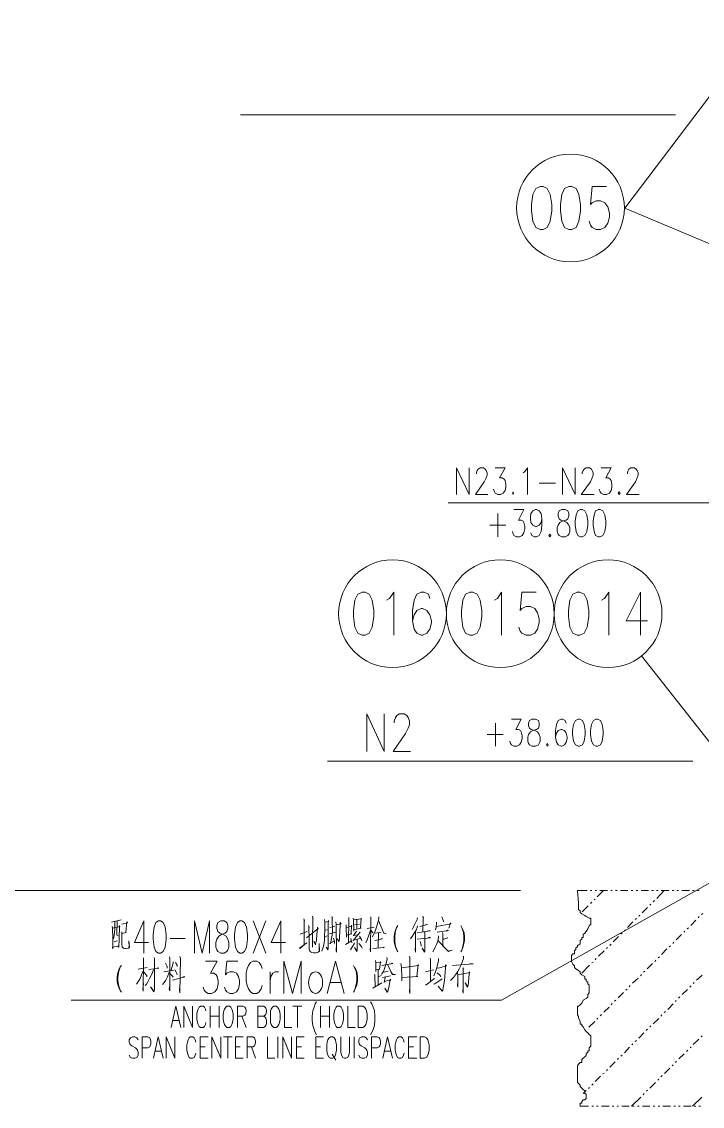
# Model space of a CAD drawing. Header units: millimetres. Extents: x 0 to 588, y 0 to 874.
# Drawn here: x 41.3 to 85.4, y 80.2 to 150.5 of the extents above; entities that cross this region are included whole.
import ezdxf

# ---------------------------------------------------------------- set-up
doc = ezdxf.new("R2010")
doc.units = ezdxf.units.MM
doc.layers.get('0').update_dxf_attribs({"lineweight": 18})

msp = doc.modelspace()

# ---------------------------------------------------------------- linework, layer by layer
at = {"color": 0, "lineweight": 0}
for points in [[(80.37, 138.451), (104.14, 169.841)], [(83.651, 144.505), (55.478, 144.505)], [(79.184, 139.869), (78.253, 139.869), (78.147, 138.684), (78.253, 138.811), (78.528, 138.938), (78.803, 138.938), (79.079, 138.811), (79.269, 138.536), (79.375, 138.134), (79.375, 137.88), (79.269, 137.477), (79.079, 137.202), (78.803, 137.075), (78.528, 137.075), (78.253, 137.202), (78.147, 137.351), (78.063, 137.605)], [(115.57, 123.677), (80.37, 138.451)], [(69.469, 119.888), (69.469, 121.624), (70.294, 119.888), (70.294, 121.624)], [(70.76, 121.222), (70.76, 121.306), (70.802, 121.454), (70.866, 121.539), (70.993, 121.624), (71.226, 121.624), (71.332, 121.539), (71.395, 121.454), (71.459, 121.306), (71.459, 121.137), (71.395, 120.968), (71.268, 120.713), (70.697, 119.888), (71.501, 119.888)], [(71.967, 121.624), (72.623, 121.624), (72.263, 120.968), (72.432, 120.968), (72.559, 120.883), (72.623, 120.798), (72.665, 120.544), (72.665, 120.375), (72.623, 120.142), (72.496, 119.973), (72.326, 119.888), (72.157, 119.888), (71.967, 119.973), (71.924, 120.057), (71.861, 120.227)], [(73.787, 121.306), (73.893, 121.391), (74.062, 121.624), (74.062, 119.888)], [(76.348, 119.888), (76.348, 121.624), (77.153, 119.888), (77.153, 121.624)], [(77.618, 121.222), (77.618, 121.306), (77.682, 121.454), (77.745, 121.539), (77.851, 121.624), (78.084, 121.624), (78.211, 121.539), (78.253, 121.454), (78.317, 121.306), (78.317, 121.137), (78.253, 120.968), (78.147, 120.713), (77.555, 119.888), (78.38, 119.888)], [(78.846, 121.624), (79.481, 121.624), (79.142, 120.968), (79.311, 120.968), (79.417, 120.883), (79.481, 120.798), (79.544, 120.544), (79.544, 120.375), (79.481, 120.142), (79.375, 119.973), (79.184, 119.888), (79.015, 119.888), (78.846, 119.973), (78.782, 120.057), (78.719, 120.227)], [(80.539, 121.222), (80.539, 121.306), (80.603, 121.454), (80.645, 121.539), (80.772, 121.624), (81.005, 121.624), (81.111, 121.539), (81.174, 121.454), (81.238, 121.306), (81.238, 121.137), (81.174, 120.968), (81.068, 120.713), (80.476, 119.888), (81.301, 119.888)], [(74.824, 120.629), (75.882, 120.629)], [(86.995, 119.359), (68.919, 119.359)], [(73.194, 118.914), (73.829, 118.914), (73.491, 118.237), (73.66, 118.237), (73.787, 118.152), (73.829, 118.068), (73.893, 117.814), (73.893, 117.665), (73.829, 117.412), (73.724, 117.242), (73.554, 117.157), (73.364, 117.157), (73.194, 117.242), (73.131, 117.327), (73.088, 117.496)], [(74.993, 118.322), (74.951, 118.068), (74.824, 117.898), (74.655, 117.814), (74.591, 117.814), (74.422, 117.898), (74.295, 118.068), (74.253, 118.322), (74.253, 118.406), (74.295, 118.66), (74.422, 118.83), (74.591, 118.914), (74.655, 118.914), (74.824, 118.83), (74.951, 118.66), (74.993, 118.322), (74.993, 117.898), (74.951, 117.496), (74.824, 117.242), (74.655, 117.157), (74.528, 117.157), (74.359, 117.242), (74.295, 117.412)], [(72.157, 118.66), (72.157, 117.157)], [(71.628, 117.898), (72.665, 117.898)], [(64.939, 113.03), (65.13, 113.157), (65.405, 113.559), (65.405, 110.765)], [(67.733, 113.157), (67.649, 113.432), (67.374, 113.559), (67.183, 113.559), (66.908, 113.432), (66.717, 113.03), (66.612, 112.374), (66.612, 111.697), (66.717, 111.167), (66.908, 110.892), (67.183, 110.765), (67.268, 110.765), (67.543, 110.892), (67.733, 111.167), (67.839, 111.57), (67.839, 111.697), (67.733, 112.099), (67.543, 112.374), (67.268, 112.501), (67.183, 112.501), (66.908, 112.374), (66.717, 112.099), (66.612, 111.697)], [(71.924, 113.03), (72.115, 113.157), (72.39, 113.559), (72.39, 110.765)], [(74.634, 113.559), (73.702, 113.559), (73.597, 112.374), (73.702, 112.501), (73.978, 112.628), (74.253, 112.628), (74.549, 112.501), (74.718, 112.226), (74.824, 111.823), (74.824, 111.57), (74.718, 111.167), (74.549, 110.892), (74.253, 110.765), (73.978, 110.765), (73.702, 110.892), (73.597, 111.04), (73.512, 111.294)], [(78.867, 113.03), (79.058, 113.157), (79.333, 113.559), (79.333, 110.765)], [(81.386, 113.559), (80.454, 111.697), (81.852, 111.697)], [(81.386, 113.559), (81.386, 110.765)], [(89.98, 98.594), (81.449, 109.432)], [(63.648, 103.23), (63.648, 105.664), (64.791, 103.23), (64.791, 105.664)], [(65.426, 105.093), (65.426, 105.198), (65.511, 105.431), (65.596, 105.558), (65.765, 105.664), (66.082, 105.664), (66.252, 105.558), (66.336, 105.431), (66.421, 105.198), (66.421, 104.966), (66.336, 104.733), (66.167, 104.394), (65.363, 103.23), (66.484, 103.23)], [(71.988, 105.071), (71.988, 103.569)], [(73.025, 105.325), (73.66, 105.325), (73.321, 104.648), (73.491, 104.648), (73.618, 104.585), (73.66, 104.5), (73.724, 104.246), (73.724, 104.076), (73.66, 103.823), (73.554, 103.653), (73.385, 103.569), (73.194, 103.569), (73.025, 103.653), (72.962, 103.738), (72.919, 103.907)], [(76.581, 105.071), (76.517, 105.241), (76.348, 105.325), (76.242, 105.325), (76.052, 105.241), (75.946, 104.987), (75.882, 104.585), (75.882, 104.161), (75.946, 103.823), (76.052, 103.653), (76.242, 103.569), (76.285, 103.569), (76.475, 103.653), (76.581, 103.823), (76.644, 104.076), (76.644, 104.161), (76.581, 104.415), (76.475, 104.585), (76.285, 104.648), (76.242, 104.648), (76.052, 104.585), (75.946, 104.415), (75.882, 104.161)], [(71.459, 104.331), (72.496, 104.331)], [(84.794, 102.595), (61.108, 102.595)], [(91.906, 98.108), (72.39, 87.101)], [(71.183, 94.213), (35.285, 94.213)], [(72.411, 94.213), (42.27, 94.213)], [(73.618, 94.213), (49.255, 94.213)], [(77.301, 94.213), (77.385, 93.387), (77.385, 92.985), (77.491, 92.9), (77.491, 92.795), (77.597, 92.71), (77.787, 92.604), (77.872, 92.519), (78.063, 92.414), (78.168, 92.414), (78.168, 92.033), (78.063, 91.927), (77.978, 91.736), (77.872, 91.546), (77.787, 91.44), (77.682, 91.355), (77.682, 91.165), (77.597, 91.165), (77.597, 91.059), (77.491, 90.974), (77.491, 90.763), (77.385, 90.678), (77.301, 90.678), (77.301, 90.572), (77.195, 90.487), (77.195, 90.382), (77.11, 90.297), (77.11, 90.106), (77.004, 90.106), (76.92, 90.001), (76.92, 89.62), (77.004, 89.429), (77.11, 89.323), (77.11, 89.218), (77.195, 89.133), (77.385, 89.027), (77.491, 88.942), (77.491, 88.837), (77.597, 88.752), (77.787, 88.646), (77.787, 88.456), (77.872, 88.456), (77.872, 88.35), (77.978, 88.265), (77.978, 88.159), (78.063, 88.075), (78.063, 87.588), (77.978, 87.482), (77.978, 87.291), (77.872, 87.207), (77.682, 87.101), (77.597, 86.91), (77.491, 86.805), (77.385, 86.72), (77.301, 86.72), (77.301, 86.148), (77.385, 86.043), (77.385, 85.937), (77.491, 85.746), (77.491, 85.556), (77.597, 85.556), (77.597, 85.471), (77.682, 85.365), (77.787, 85.175), (77.872, 85.069), (77.978, 84.984), (78.063, 84.878), (78.168, 84.794), (78.168, 84.116), (78.063, 84.01), (78.063, 83.82), (77.978, 83.82), (77.978, 83.735), (77.872, 83.629), (77.872, 83.524), (77.597, 83.249)], [(77.936, 94.213), (77.301, 94.213)], [(78.232, 94.213), (78.126, 94.213)], [(78.38, 93.599), (78.444, 93.662)], [(78.549, 94.213), (78.444, 94.213)], [(78.592, 93.811), (78.994, 94.213)], [(79.248, 94.213), (78.761, 94.213)], [(79.566, 94.213), (79.46, 94.213)], [(79.883, 94.213), (79.777, 94.213)], [(80.582, 94.213), (80.095, 94.213)], [(80.899, 94.213), (80.793, 94.213)], [(81.216, 94.213), (81.111, 94.213)], [(81.915, 94.213), (81.428, 94.213)], [(82.233, 94.213), (82.127, 94.213)], [(82.211, 93.472), (82.296, 93.557)], [(82.529, 94.213), (82.423, 94.213)], [(82.444, 93.705), (82.931, 94.213)], [(83.227, 94.213), (82.74, 94.213)], [(83.545, 94.213), (83.439, 94.213)], [(83.862, 94.213), (83.757, 94.213)], [(84.561, 94.213), (84.074, 94.213)], [(84.878, 94.213), (84.772, 94.213)], [(85.196, 94.213), (85.09, 94.213)], [(77.618, 92.837), (77.999, 93.218)], [(78.147, 93.366), (78.232, 93.451)], [(81.492, 92.773), (81.852, 93.112)], [(82, 93.26), (82.063, 93.324)], [(47.117, 92.16), (47.731, 92.308)], [(47.329, 92.181), (47.329, 91.757), (47.307, 91.504), (47.286, 91.313), (47.265, 91.144), (47.223, 91.059)], [(47.477, 92.223), (47.456, 91.334), (47.477, 91.292), (47.54, 91.271)], [(47.773, 92.033), (48.154, 92.117), (48.112, 92.181), (48.048, 91.482), (48.069, 91.482), (47.773, 91.419), (47.773, 91.525), (47.773, 90.699), (47.794, 90.615), (47.794, 90.551), (47.879, 90.466), (47.943, 90.445), (48.027, 90.445), (48.218, 90.466), (48.281, 90.53), (48.239, 90.953), (48.26, 90.53)], [(49.212, 92.244), (48.599, 90.847), (49.509, 90.847)], [(49.212, 92.244), (49.212, 90.149)], [(52.493, 90.149), (52.493, 92.244), (52.98, 90.149), (53.467, 92.244), (53.467, 90.149)], [(56.282, 92.244), (57.108, 90.149)], [(57.108, 92.244), (56.282, 90.149)], [(58.081, 92.244), (57.468, 90.847), (58.378, 90.847)], [(58.081, 92.244), (58.081, 90.149)], [(59.584, 92.371), (59.627, 92.266), (59.605, 92.308), (59.605, 90.742), (59.605, 90.847), (59.605, 90.699), (59.309, 90.445), (59.288, 90.466), (59.775, 90.826)], [(60.135, 92.541), (60.177, 92.392), (60.156, 92.435), (60.135, 90.826), (60.135, 90.551), (60.135, 90.784)], [(60.918, 92.329), (60.939, 92.16), (60.939, 91.63), (60.918, 91.271), (60.918, 91.017), (60.897, 90.826), (60.854, 90.615), (60.812, 90.466), (60.748, 90.276)], [(60.939, 92.16), (61.193, 92.202), (61.172, 92.266), (61.151, 92.16), (61.151, 90.445), (61.129, 90.361), (61.023, 90.53), (61.151, 90.382)], [(61.383, 92.519), (61.426, 92.435), (61.404, 92.456), (61.426, 91.44)], [(61.658, 92.181), (61.68, 92.011), (61.701, 90.212), (61.68, 90.318), (61.68, 90.487)], [(61.68, 91.99), (61.997, 92.054), (61.934, 92.138), (61.934, 92.011), (61.913, 91.504), (61.891, 91.271), (61.891, 91.08), (61.87, 90.953), (61.849, 90.89), (61.743, 91.08), (61.87, 90.932)], [(62.484, 92.456), (62.484, 92.35), (62.463, 90.805)], [(62.78, 92.414), (62.801, 92.287), (62.823, 91.567), (62.801, 91.673), (63.288, 91.779), (63.246, 91.779), (63.288, 92.414), (63.309, 92.371), (62.801, 92.308)], [(63.013, 92.308), (63.013, 91.715)], [(63.902, 92.498), (63.944, 92.414), (63.923, 92.435), (63.902, 90.234), (63.881, 90.403), (63.902, 90.593)], [(64.431, 92.498), (64.431, 92.392), (64.368, 92.138), (64.283, 91.842), (64.22, 91.652), (64.135, 91.44), (64.029, 91.207)], [(64.41, 92.266), (64.749, 91.44), (64.918, 91.398), (64.749, 91.461), (64.707, 91.546)], [(66.95, 92.435), (66.929, 92.329), (66.59, 91.694)], [(67.289, 92.541), (67.331, 92.435), (67.31, 92.456), (67.289, 91.504)], [(68.178, 92.16), (68.178, 92.011), (68.157, 91.927), (68.157, 91.842), (68.135, 91.736), (68.114, 91.673)], [(68.516, 92.498), (68.58, 92.329), (68.622, 92.223), (68.622, 92.181)], [(80.56, 91.821), (80.899, 92.181)], [(81.047, 92.329), (81.132, 92.392)], [(81.28, 92.541), (81.344, 92.625)], [(84.645, 91.948), (84.984, 92.287)], [(85.132, 92.435), (85.196, 92.519)], [(85.344, 92.668), (85.429, 92.731)], [(47.159, 91.885), (47.181, 91.779), (47.202, 91.101), (47.202, 90.424), (47.181, 90.551), (47.519, 90.615), (47.583, 90.551), (47.604, 91.059), (47.625, 91.948), (47.646, 91.885), (47.181, 91.779)], [(59.33, 91.376), (59.796, 91.546)], [(59.754, 91.144), (60.494, 91.757), (60.452, 91.842), (60.452, 91.715), (60.452, 91.736), (60.41, 91.355), (60.389, 90.996), (60.325, 90.742), (60.325, 90.699), (60.219, 90.932), (60.325, 90.742)], [(59.88, 91.948), (59.923, 91.8), (59.902, 91.842), (59.923, 91.059), (59.923, 90.424), (59.944, 90.318), (60.008, 90.234), (60.092, 90.191), (60.198, 90.17), (60.367, 90.17), (60.494, 90.212), (60.579, 90.276), (60.558, 90.784), (60.558, 90.255), (60.537, 90.255)], [(60.96, 91.652), (61.087, 91.673)], [(61.235, 91.398), (61.616, 91.504)], [(61.574, 91.906), (61.256, 91.821)], [(62.315, 91.99), (62.315, 91.8), (62.336, 91.186), (62.336, 91.313), (62.675, 91.398), (62.632, 91.398), (62.653, 91.969), (62.675, 91.906), (62.336, 91.821)], [(63.225, 91.504), (62.78, 90.974), (62.759, 90.974), (63.267, 91.123)], [(62.992, 91.588), (62.801, 91.292), (62.78, 91.292), (63.098, 91.334)], [(62.865, 91.99), (63.182, 92.033)], [(63.902, 91.652), (63.796, 91.313), (63.669, 91.017), (63.585, 90.826)], [(63.669, 91.757), (64.135, 91.842)], [(63.923, 91.652), (64.05, 91.461)], [(64.579, 91.504), (64.198, 91.44)], [(64.41, 91.44), (64.389, 90.466)], [(65.659, 90.234), (65.596, 90.339), (65.532, 90.487), (65.469, 90.699), (65.426, 90.911), (65.426, 91.249), (65.469, 91.482), (65.511, 91.652), (65.596, 91.842), (65.659, 91.948)], [(65.574, 91.842), (65.532, 91.652), (65.49, 91.482), (65.469, 91.186), (65.469, 90.953), (65.49, 90.72), (65.511, 90.615), (65.596, 90.361)], [(66.95, 91.927), (66.929, 91.821), (66.844, 91.652), (66.696, 91.398), (66.59, 91.228), (66.484, 91.08)], [(66.802, 91.525), (66.802, 90.212), (66.781, 90.403), (66.802, 90.593)], [(66.929, 91.461), (67.754, 91.609), (67.712, 91.63), (67.585, 91.567)], [(67.098, 91.885), (67.585, 92.011), (67.543, 92.011), (67.458, 91.99)], [(67.395, 91.525), (67.416, 91.419), (67.416, 90.255), (67.395, 90.212), (67.246, 90.466), (67.416, 90.234)], [(68.178, 91.885), (69.109, 92.054), (69.088, 92.117), (68.961, 91.779)], [(68.22, 91.504), (68.94, 91.63), (68.897, 91.652), (68.792, 91.588)], [(68.559, 91.482), (68.58, 91.398), (68.58, 90.593)], [(69.744, 90.234), (69.808, 90.339), (69.892, 90.593), (69.913, 90.699), (69.977, 90.953), (69.977, 91.207), (69.956, 91.461), (69.871, 91.673), (69.808, 91.821), (69.744, 91.948)], [(69.808, 91.821), (69.871, 91.63), (69.913, 91.482), (69.935, 91.186), (69.935, 90.974), (69.913, 90.805), (69.871, 90.615), (69.808, 90.339)], [(80.116, 91.376), (80.201, 91.461)], [(80.349, 91.609), (80.412, 91.673)], [(84.201, 91.504), (84.264, 91.588)], [(84.413, 91.736), (84.497, 91.8)], [(47.477, 90.953), (47.286, 90.89)], [(50.906, 91.101), (51.88, 91.101)], [(61.087, 91.271), (60.939, 91.186)], [(61.404, 91.419), (61.404, 91.313), (61.299, 90.784), (61.235, 90.784), (61.532, 90.932)], [(61.489, 91.123), (61.553, 90.932), (61.553, 90.784)], [(62.272, 90.72), (62.653, 90.953)], [(62.865, 90.826), (62.844, 90.763), (62.738, 90.593), (62.59, 90.361)], [(62.611, 91.101), (62.675, 90.826)], [(63.034, 91.017), (63.034, 90.339), (63.013, 90.255), (62.865, 90.509), (63.013, 90.297)], [(63.14, 90.784), (63.309, 90.593), (63.352, 90.466)], [(63.182, 91.249), (63.309, 91.038), (63.331, 90.953)], [(64.177, 90.974), (64.664, 91.08), (64.601, 91.101), (64.579, 91.059)], [(66.929, 91.059), (67.776, 91.144), (67.712, 91.186), (67.627, 91.144)], [(67.12, 90.911), (67.183, 90.699), (67.183, 90.615)], [(68.305, 91.271), (68.305, 91.165), (68.263, 90.932), (68.178, 90.72), (68.093, 90.53), (68.03, 90.382), (67.945, 90.234)], [(68.263, 90.932), (68.284, 90.953), (68.94, 90.255), (69.194, 90.339), (68.94, 90.276), (68.855, 90.339)], [(68.622, 91.08), (68.644, 91.059), (68.897, 91.144), (68.876, 91.144), (68.813, 91.123)], [(79.396, 90.657), (79.481, 90.742)], [(79.629, 90.89), (79.968, 91.228)], [(83.481, 90.784), (83.545, 90.868)], [(83.693, 91.017), (84.053, 91.355)], [(64.05, 90.445), (64.791, 90.509), (64.749, 90.53), (64.685, 90.487)], [(78.677, 89.958), (79.036, 90.297)], [(79.184, 90.445), (79.248, 90.509)], [(82.762, 90.064), (83.1, 90.424)], [(83.249, 90.572), (83.333, 90.636)], [(47.752, 87.63), (47.667, 87.736), (47.604, 87.884), (47.519, 88.096), (47.477, 88.307), (47.477, 88.646), (47.519, 88.879), (47.583, 89.069), (47.667, 89.26), (47.752, 89.344)], [(49.191, 89.853), (49.191, 89.768), (49.17, 87.694), (49.149, 87.82), (49.191, 88.18)], [(49.869, 89.874), (49.89, 89.789), (49.89, 87.799), (49.869, 87.694), (49.847, 87.651), (49.636, 87.969), (49.847, 87.694)], [(50.609, 89.493), (50.694, 89.323), (50.715, 89.26), (50.715, 89.175)], [(50.864, 89.916), (50.885, 89.81), (50.885, 87.715), (50.842, 87.842), (50.885, 88.053)], [(51.117, 89.599), (51.117, 89.493), (50.948, 89.006)], [(51.266, 89.556), (51.371, 89.366), (51.371, 89.281)], [(51.541, 89.937), (51.583, 89.81), (51.541, 87.588), (51.52, 87.757), (51.541, 87.99)], [(53.192, 89.641), (53.954, 89.641), (53.531, 88.858), (53.742, 88.858), (53.89, 88.752), (53.954, 88.646), (54.017, 88.35), (54.017, 88.159), (53.954, 87.842), (53.806, 87.651), (53.594, 87.545), (53.382, 87.545), (53.192, 87.651), (53.107, 87.757), (53.044, 87.948)], [(55.287, 89.641), (54.589, 89.641), (54.504, 88.752), (54.589, 88.858), (54.779, 88.942), (54.991, 88.942), (55.203, 88.858), (55.351, 88.646), (55.414, 88.35), (55.414, 88.159), (55.351, 87.842), (55.203, 87.651), (54.991, 87.545), (54.779, 87.545), (54.589, 87.651), (54.504, 87.757), (54.441, 87.948)], [(56.875, 89.154), (56.811, 89.344), (56.684, 89.556), (56.536, 89.641), (56.261, 89.641), (56.113, 89.556), (55.986, 89.344), (55.901, 89.154), (55.838, 88.858), (55.838, 88.35), (55.901, 88.053), (55.986, 87.842), (56.113, 87.651), (56.261, 87.545), (56.536, 87.545), (56.684, 87.651), (56.811, 87.842), (56.875, 88.053)], [(58.272, 87.545), (58.272, 89.641), (58.843, 87.545), (59.394, 89.641), (59.394, 87.545)], [(61.087, 87.545), (61.637, 89.641), (62.188, 87.545)], [(62.801, 87.63), (62.865, 87.736), (62.971, 87.99), (63.013, 88.096), (63.056, 88.371), (63.056, 88.604), (63.034, 88.858), (62.95, 89.091), (62.865, 89.218), (62.801, 89.344)], [(64.22, 89.683), (64.241, 89.514), (64.241, 88.963), (64.241, 89.069), (64.495, 89.112), (64.474, 89.112), (64.537, 89.62), (64.558, 89.556), (64.241, 89.514)], [(64.96, 89.874), (64.982, 89.768), (64.918, 89.472), (64.812, 89.154), (64.728, 88.963), (64.622, 88.815), (64.601, 88.773)], [(64.622, 89.344), (64.643, 89.344), (65.341, 89.472), (65.299, 89.493), (65.215, 89.45)], [(65.024, 89.387), (65.299, 88.773), (65.511, 88.773), (65.32, 88.794), (65.236, 88.921)], [(65.871, 89.472), (65.913, 89.239), (65.934, 88.561), (65.934, 88.35)], [(65.913, 89.196), (67.014, 89.344), (66.993, 89.408), (66.908, 88.646), (66.971, 88.646), (65.934, 88.582)], [(66.4, 89.958), (66.463, 89.831), (66.442, 89.853), (66.442, 87.545), (66.421, 87.672), (66.421, 87.799)], [(67.754, 89.831), (67.776, 89.747), (67.776, 88.35)], [(68.305, 89.81), (68.305, 89.683), (68.22, 89.281), (68.114, 88.942), (68.008, 88.688)], [(68.22, 89.196), (68.284, 89.175), (68.813, 89.323), (68.749, 89.387), (68.749, 89.175), (68.707, 88.667), (68.707, 88.604), (68.686, 88.392), (68.644, 88.117), (68.601, 87.905), (68.58, 87.757), (68.538, 87.694), (68.284, 88.011), (68.538, 87.694)], [(69.913, 89.958), (69.913, 89.81), (69.829, 89.577), (69.744, 89.344), (69.638, 89.133), (69.532, 88.942), (69.406, 88.752), (69.278, 88.582), (69.173, 88.456), (69.088, 88.371)], [(69.215, 89.344), (70.549, 89.45), (70.337, 89.45)], [(77.597, 88.858), (78.084, 89.366)], [(78.232, 89.514), (78.317, 89.577)], [(78.465, 89.725), (78.528, 89.81)], [(81.83, 89.133), (82.169, 89.472)], [(82.317, 89.62), (82.381, 89.704)], [(82.529, 89.853), (82.614, 89.916)], [(47.667, 89.239), (47.604, 89.048), (47.562, 88.879), (47.519, 88.582), (47.519, 88.371), (47.562, 88.117), (47.583, 88.011), (47.667, 87.757)], [(49.191, 89.048), (49.064, 88.752), (48.959, 88.498), (48.853, 88.329), (48.726, 88.138)], [(48.831, 89.112), (49.424, 89.218)], [(49.212, 88.921), (49.403, 88.71), (49.403, 88.625)], [(49.826, 89.069), (49.721, 88.794), (49.572, 88.498), (49.467, 88.286), (49.382, 88.138), (49.297, 88.053)], [(49.53, 89.091), (50.186, 89.175), (50.144, 89.196), (50.059, 89.154)], [(50.842, 88.921), (50.736, 88.625), (50.631, 88.392), (50.525, 88.244), (50.419, 88.117)], [(50.504, 88.942), (51.16, 89.048)], [(50.885, 88.837), (51.054, 88.667), (51.096, 88.604)], [(51.054, 88.392), (51.858, 88.625), (51.816, 88.646), (51.731, 88.582)], [(51.223, 89.069), (51.308, 88.921), (51.35, 88.837), (51.371, 88.752)], [(57.383, 88.942), (57.383, 87.545)], [(57.383, 88.35), (57.446, 88.646), (57.573, 88.858), (57.721, 88.942), (57.933, 88.942)], [(62.865, 89.218), (62.95, 89.027), (62.992, 88.879), (63.013, 88.582), (63.013, 88.392), (62.992, 88.223), (62.95, 88.032), (62.865, 87.736)], [(64.156, 88.794), (64.177, 88.752), (64.177, 88.731), (64.198, 87.969), (64.05, 87.884), (64.622, 88.223)], [(64.389, 89.091), (64.389, 88.053)], [(64.579, 88.71), (64.389, 88.625)], [(64.664, 88.582), (65.193, 88.688)], [(65.045, 88.985), (64.791, 88.921)], [(67.458, 88.942), (67.987, 89.069)], [(68.22, 88.879), (68.389, 88.731), (68.453, 88.646)], [(69.532, 88.879), (69.554, 88.731), (69.554, 87.948), (69.532, 88.075), (69.554, 88.307)], [(69.554, 88.752), (70.337, 88.9), (70.316, 88.942), (70.273, 88.582), (70.252, 88.244), (70.231, 88.075), (70.189, 87.969), (70.168, 87.948), (70.019, 88.223), (70.189, 87.99)], [(69.871, 89.196), (69.913, 89.133), (69.892, 89.112), (69.892, 87.567), (69.871, 87.715), (69.892, 87.884)], [(81.386, 88.688), (81.449, 88.773)], [(81.597, 88.921), (81.682, 88.985)], [(85.026, 88.392), (85.386, 88.731)], [(61.278, 88.244), (61.976, 88.244)], [(64.855, 88.582), (64.834, 88.456), (64.791, 88.244), (64.77, 88.286), (64.939, 88.35), (65.215, 88.392), (65.172, 88.456), (65.151, 88.286), (65.109, 88.032), (65.066, 87.842), (65.024, 87.694), (64.982, 87.63), (64.834, 87.884), (64.982, 87.651)], [(67.458, 88.096), (67.501, 88.096), (68.051, 88.519)], [(68.008, 88.138), (68.072, 88.159), (68.538, 88.477)], [(80.666, 87.969), (80.73, 88.053)], [(80.878, 88.201), (81.238, 88.54)], [(84.582, 87.948), (84.667, 88.032)], [(84.815, 88.18), (84.878, 88.244)], [(79.947, 87.249), (80.285, 87.609)], [(80.433, 87.757), (80.518, 87.82)], [(83.862, 87.228), (83.947, 87.312)], [(84.095, 87.461), (84.434, 87.799)], [(72.39, 87.101), (44.492, 87.101)], [(50.969, 85.323), (51.287, 86.72), (51.604, 85.323)], [(51.795, 85.323), (51.795, 86.72), (52.366, 85.323), (52.366, 86.72)], [(53.234, 86.402), (53.192, 86.529), (53.128, 86.656), (53.044, 86.72), (52.874, 86.72), (52.79, 86.656), (52.726, 86.529), (52.684, 86.402), (52.642, 86.191), (52.642, 85.873), (52.684, 85.662), (52.726, 85.534), (52.79, 85.407), (52.874, 85.323), (53.044, 85.323), (53.128, 85.407), (53.192, 85.534), (53.234, 85.662)], [(53.509, 86.72), (53.509, 85.323)], [(54.081, 86.72), (54.081, 85.323)], [(55.266, 85.323), (55.266, 86.72), (55.626, 86.72), (55.753, 86.656), (55.795, 86.593), (55.838, 86.466), (55.838, 86.339), (55.795, 86.191), (55.753, 86.127), (55.626, 86.064), (55.266, 86.064)], [(56.6, 85.323), (56.6, 86.72), (56.959, 86.72), (57.065, 86.656), (57.108, 86.593), (57.15, 86.466), (57.15, 86.339), (57.108, 86.191), (57.065, 86.127), (56.959, 86.064), (56.6, 86.064)], [(58.314, 86.72), (58.314, 85.323), (58.801, 85.323)], [(58.864, 86.72), (59.436, 86.72)], [(59.161, 86.72), (59.161, 85.323)], [(60.389, 86.995), (60.304, 86.868), (60.24, 86.656), (60.156, 86.402), (60.113, 86.064), (60.113, 85.788), (60.156, 85.471), (60.24, 85.196), (60.304, 85.005), (60.389, 84.857)], [(60.664, 86.72), (60.664, 85.323)], [(61.235, 86.72), (61.235, 85.323)], [(62.42, 86.72), (62.42, 85.323), (62.907, 85.323)], [(63.902, 86.995), (63.987, 86.868), (64.072, 86.656), (64.156, 86.402), (64.177, 86.064), (64.177, 85.788), (64.156, 85.471), (64.072, 85.196), (63.987, 85.005), (63.902, 84.857)], [(79.015, 86.318), (79.354, 86.656)], [(79.502, 86.805), (79.566, 86.889)], [(79.714, 87.037), (79.798, 87.101)], [(83.164, 86.508), (83.502, 86.868)], [(83.651, 87.016), (83.714, 87.08)], [(53.509, 86.064), (54.081, 86.064)], [(55.562, 86.064), (55.838, 85.323)], [(56.959, 86.064), (57.065, 86), (57.108, 85.937), (57.15, 85.788), (57.15, 85.598), (57.108, 85.471), (57.065, 85.407), (56.959, 85.323), (56.6, 85.323)], [(60.664, 86.064), (61.235, 86.064)], [(78.571, 85.873), (78.634, 85.937)], [(78.782, 86.085), (78.867, 86.169)], [(82.211, 85.577), (82.571, 85.915)], [(82.719, 86.064), (82.783, 86.148)], [(82.931, 86.296), (83.016, 86.36)], [(51.075, 85.788), (51.477, 85.788)], [(78.041, 85.344), (78.422, 85.725)], [(81.767, 85.132), (81.852, 85.217)], [(82, 85.365), (82.063, 85.429)], [(48.831, 84.54), (48.747, 84.667), (48.62, 84.73), (48.472, 84.73), (48.345, 84.667), (48.26, 84.54), (48.26, 84.391), (48.302, 84.264), (48.345, 84.201), (48.429, 84.138), (48.662, 84.01), (48.747, 83.926), (48.789, 83.862), (48.831, 83.735), (48.831, 83.545), (48.747, 83.397), (48.62, 83.333), (48.472, 83.333), (48.345, 83.397), (48.26, 83.545)], [(49.107, 83.333), (49.107, 84.73), (49.467, 84.73), (49.593, 84.667), (49.615, 84.603), (49.657, 84.476), (49.657, 84.264), (49.615, 84.138), (49.593, 84.074), (49.467, 84.01), (49.107, 84.01)], [(49.826, 83.333), (50.144, 84.73), (50.461, 83.333)], [(50.652, 83.333), (50.652, 84.73), (51.223, 83.333), (51.223, 84.73)], [(52.578, 84.391), (52.536, 84.54), (52.472, 84.667), (52.388, 84.73), (52.218, 84.73), (52.133, 84.667), (52.07, 84.54), (52.028, 84.391), (51.985, 84.201), (51.985, 83.862), (52.028, 83.672), (52.07, 83.545), (52.133, 83.397), (52.218, 83.333), (52.388, 83.333), (52.472, 83.397), (52.536, 83.545), (52.578, 83.672)], [(52.853, 83.333), (52.853, 84.73), (53.382, 84.73)], [(53.615, 83.333), (53.615, 84.73), (54.187, 83.333), (54.187, 84.73)], [(54.377, 84.73), (54.928, 84.73)], [(54.652, 84.73), (54.652, 83.333)], [(55.139, 83.333), (55.139, 84.73), (55.647, 84.73)], [(55.901, 83.333), (55.901, 84.73), (56.261, 84.73), (56.367, 84.667), (56.409, 84.603), (56.452, 84.476), (56.452, 84.328), (56.409, 84.201), (56.367, 84.138), (56.261, 84.074), (55.901, 84.074)], [(57.214, 84.73), (57.214, 83.333), (57.7, 83.333)], [(57.891, 84.73), (57.891, 83.333)], [(58.208, 83.333), (58.208, 84.73), (58.78, 83.333), (58.78, 84.73)], [(59.097, 83.333), (59.097, 84.73), (59.605, 84.73)], [(60.346, 83.333), (60.346, 84.73), (60.854, 84.73)], [(61.976, 84.73), (61.976, 83.735), (62.018, 83.545), (62.103, 83.397), (62.209, 83.333), (62.294, 83.333), (62.42, 83.397), (62.484, 83.545), (62.526, 83.735), (62.526, 84.73)], [(62.844, 84.73), (62.844, 83.333)], [(63.691, 84.54), (63.606, 84.667), (63.5, 84.73), (63.331, 84.73), (63.204, 84.667), (63.14, 84.54), (63.14, 84.391), (63.161, 84.264), (63.204, 84.201), (63.288, 84.138), (63.521, 84.01), (63.606, 83.926), (63.648, 83.862), (63.691, 83.735), (63.691, 83.545), (63.606, 83.397), (63.5, 83.333), (63.331, 83.333), (63.204, 83.397), (63.14, 83.545)], [(63.966, 83.333), (63.966, 84.73), (64.326, 84.73), (64.453, 84.667), (64.495, 84.603), (64.537, 84.476), (64.537, 84.264), (64.495, 84.138), (64.453, 84.074), (64.326, 84.01), (63.966, 84.01)], [(64.685, 83.333), (65.003, 84.73), (65.32, 83.333)], [(66.082, 84.391), (66.04, 84.54), (65.977, 84.667), (65.892, 84.73), (65.722, 84.73), (65.638, 84.667), (65.574, 84.54), (65.532, 84.391), (65.49, 84.201), (65.49, 83.862), (65.532, 83.672), (65.574, 83.545), (65.638, 83.397), (65.722, 83.333), (65.892, 83.333), (65.977, 83.397), (66.04, 83.545), (66.082, 83.672)], [(66.358, 83.333), (66.358, 84.73), (66.887, 84.73)], [(81.047, 84.413), (81.132, 84.497)], [(81.28, 84.645), (81.619, 84.984)], [(84.815, 84.222), (85.175, 84.582)], [(85.323, 84.73), (85.386, 84.794)], [(49.932, 83.799), (50.334, 83.799)], [(52.853, 84.074), (53.171, 84.074)], [(55.139, 84.074), (55.457, 84.074)], [(56.176, 84.074), (56.452, 83.333)], [(59.097, 84.074), (59.415, 84.074)], [(60.346, 84.074), (60.664, 84.074)], [(64.812, 83.799), (65.215, 83.799)], [(66.358, 84.074), (66.675, 84.074)], [(80.349, 83.693), (80.687, 84.053)], [(80.835, 84.201), (80.899, 84.264)], [(84.37, 83.778), (84.455, 83.862)], [(84.603, 84.01), (84.667, 84.074)], [(52.853, 83.333), (53.382, 83.333)], [(55.139, 83.333), (55.647, 83.333)], [(59.097, 83.333), (59.605, 83.333)], [(60.346, 83.333), (60.854, 83.333)], [(61.404, 83.608), (61.658, 83.206)], [(66.358, 83.333), (66.887, 83.333)], [(77.597, 83.249), (77.597, 83.058), (77.491, 83.058), (77.385, 82.952), (77.301, 82.846), (77.301, 81.788), (77.385, 81.703), (77.491, 81.597), (77.491, 81.513), (77.597, 81.407), (77.682, 81.301), (77.787, 81.216), (77.787, 81.026), (77.872, 81.026), (77.872, 80.73), (77.787, 80.645), (77.682, 80.645), (77.597, 80.539), (77.597, 80.433), (77.491, 80.433), (77.491, 80.243)], [(79.396, 82.762), (79.756, 83.1)], [(79.904, 83.249), (79.968, 83.333)], [(80.116, 83.481), (80.201, 83.545)], [(83.651, 83.058), (83.735, 83.143)], [(83.883, 83.291), (84.222, 83.629)], [(78.952, 82.317), (79.036, 82.381)], [(79.184, 82.529), (79.248, 82.614)], [(82.952, 82.359), (83.291, 82.698)], [(83.439, 82.846), (83.502, 82.91)], [(78.232, 81.597), (78.317, 81.682)], [(78.465, 81.83), (78.803, 82.169)], [(82, 81.407), (82.359, 81.767)], [(82.508, 81.915), (82.571, 81.978)], [(82.719, 82.127), (82.804, 82.211)], [(77.682, 81.047), (77.872, 81.238)], [(78.02, 81.386), (78.084, 81.449)], [(81.555, 80.963), (81.64, 81.047)], [(81.788, 81.195), (81.852, 81.259)], [(78.02, 80.222), (77.491, 80.222)], [(78.338, 80.222), (78.232, 80.222)], [(78.655, 80.222), (78.549, 80.222)], [(79.354, 80.222), (78.867, 80.222)], [(79.671, 80.222), (79.566, 80.222)], [(79.968, 80.222), (79.883, 80.222)], [(80.666, 80.222), (80.179, 80.222)], [(80.814, 80.222), (81.407, 80.814)], [(80.984, 80.222), (80.878, 80.222)], [(81.301, 80.222), (81.195, 80.222)], [(82, 80.222), (81.513, 80.222)], [(82.317, 80.222), (82.211, 80.222)], [(82.635, 80.222), (82.529, 80.222)], [(83.333, 80.222), (82.846, 80.222)], [(83.651, 80.222), (83.545, 80.222)], [(83.968, 80.222), (83.862, 80.222)], [(84.667, 80.222), (84.18, 80.222)], [(84.772, 80.222), (85.365, 80.814)], [(84.984, 80.222), (84.878, 80.222)], [(85.281, 80.222), (85.175, 80.222)]]:
    msp.add_lwpolyline(points, dxfattribs=at)
for points in [[(74.888, 139.869), (74.612, 139.742), (74.422, 139.34), (74.337, 138.684), (74.337, 138.282), (74.422, 137.605), (74.612, 137.202), (74.888, 137.075), (75.078, 137.075), (75.353, 137.202), (75.544, 137.605), (75.65, 138.282), (75.65, 138.684), (75.544, 139.34), (75.353, 139.742), (75.078, 139.869)], [(76.75, 139.869), (76.475, 139.742), (76.285, 139.34), (76.2, 138.684), (76.2, 138.282), (76.285, 137.605), (76.475, 137.202), (76.75, 137.075), (76.941, 137.075), (77.216, 137.202), (77.406, 137.605), (77.512, 138.282), (77.512, 138.684), (77.406, 139.34), (77.216, 139.742), (76.941, 139.869)], [(73.131, 120.057), (73.088, 119.973), (73.131, 119.888), (73.194, 119.973)], [(80.01, 120.057), (79.947, 119.973), (80.01, 119.888), (80.073, 119.973)], [(76.285, 118.914), (76.115, 118.83), (76.052, 118.66), (76.052, 118.491), (76.115, 118.322), (76.221, 118.237), (76.454, 118.152), (76.623, 118.068), (76.75, 117.898), (76.814, 117.75), (76.814, 117.496), (76.75, 117.327), (76.687, 117.242), (76.517, 117.157), (76.285, 117.157), (76.115, 117.242), (76.052, 117.327), (75.988, 117.496), (75.988, 117.75), (76.052, 117.898), (76.158, 118.068), (76.348, 118.152), (76.581, 118.237), (76.687, 118.322), (76.75, 118.491), (76.75, 118.66), (76.687, 118.83), (76.517, 118.914)], [(77.512, 118.914), (77.322, 118.83), (77.216, 118.576), (77.153, 118.152), (77.153, 117.898), (77.216, 117.496), (77.322, 117.242), (77.512, 117.157), (77.618, 117.157), (77.787, 117.242), (77.915, 117.496), (77.978, 117.898), (77.978, 118.152), (77.915, 118.576), (77.787, 118.83), (77.618, 118.914)], [(78.677, 118.914), (78.486, 118.83), (78.38, 118.576), (78.317, 118.152), (78.317, 117.898), (78.38, 117.496), (78.486, 117.242), (78.677, 117.157), (78.782, 117.157), (78.952, 117.242), (79.079, 117.496), (79.142, 117.898), (79.142, 118.152), (79.079, 118.576), (78.952, 118.83), (78.782, 118.914)], [(75.523, 117.327), (75.459, 117.242), (75.523, 117.157), (75.586, 117.242)], [(63.352, 113.559), (63.077, 113.432), (62.886, 113.03), (62.801, 112.374), (62.801, 111.972), (62.886, 111.294), (63.077, 110.892), (63.352, 110.765), (63.542, 110.765), (63.818, 110.892), (64.008, 111.294), (64.114, 111.972), (64.114, 112.374), (64.008, 113.03), (63.818, 113.432), (63.542, 113.559)], [(70.337, 113.559), (70.062, 113.432), (69.871, 113.03), (69.787, 112.374), (69.787, 111.972), (69.871, 111.294), (70.062, 110.892), (70.337, 110.765), (70.527, 110.765), (70.802, 110.892), (70.993, 111.294), (71.099, 111.972), (71.099, 112.374), (70.993, 113.03), (70.802, 113.432), (70.527, 113.559)], [(77.279, 113.559), (77.004, 113.432), (76.814, 113.03), (76.729, 112.374), (76.729, 111.972), (76.814, 111.294), (77.004, 110.892), (77.279, 110.765), (77.47, 110.765), (77.745, 110.892), (77.936, 111.294), (78.041, 111.972), (78.041, 112.374), (77.936, 113.03), (77.745, 113.432), (77.47, 113.559)], [(74.359, 105.325), (74.189, 105.241), (74.126, 105.071), (74.126, 104.902), (74.189, 104.733), (74.316, 104.648), (74.549, 104.585), (74.718, 104.5), (74.824, 104.331), (74.888, 104.161), (74.888, 103.907), (74.824, 103.738), (74.782, 103.653), (74.591, 103.569), (74.359, 103.569), (74.189, 103.653), (74.126, 103.738), (74.083, 103.907), (74.083, 104.161), (74.126, 104.331), (74.253, 104.5), (74.422, 104.585), (74.655, 104.648), (74.782, 104.733), (74.824, 104.902), (74.824, 105.071), (74.782, 105.241), (74.591, 105.325)], [(77.343, 105.325), (77.174, 105.241), (77.047, 104.987), (76.983, 104.585), (76.983, 104.331), (77.047, 103.907), (77.174, 103.653), (77.343, 103.569), (77.449, 103.569), (77.639, 103.653), (77.745, 103.907), (77.809, 104.331), (77.809, 104.585), (77.745, 104.987), (77.639, 105.241), (77.449, 105.325)], [(78.507, 105.325), (78.338, 105.241), (78.211, 104.987), (78.147, 104.585), (78.147, 104.331), (78.211, 103.907), (78.338, 103.653), (78.507, 103.569), (78.613, 103.569), (78.803, 103.653), (78.909, 103.907), (78.973, 104.331), (78.973, 104.585), (78.909, 104.987), (78.803, 105.241), (78.613, 105.325)], [(75.353, 103.738), (75.311, 103.653), (75.353, 103.569), (75.417, 103.653)], [(50.165, 92.244), (49.974, 92.138), (49.869, 91.842), (49.805, 91.355), (49.805, 91.059), (49.869, 90.551), (49.974, 90.255), (50.165, 90.149), (50.292, 90.149), (50.461, 90.255), (50.588, 90.551), (50.652, 91.059), (50.652, 91.355), (50.588, 91.842), (50.461, 92.138), (50.292, 92.244)], [(54.187, 92.244), (53.996, 92.138), (53.933, 91.948), (53.933, 91.757), (53.996, 91.546), (54.123, 91.44), (54.356, 91.355), (54.547, 91.249), (54.652, 91.059), (54.716, 90.847), (54.716, 90.551), (54.652, 90.361), (54.589, 90.255), (54.419, 90.149), (54.187, 90.149), (53.996, 90.255), (53.933, 90.361), (53.869, 90.551), (53.869, 90.847), (53.933, 91.059), (54.06, 91.249), (54.229, 91.355), (54.483, 91.44), (54.589, 91.546), (54.652, 91.757), (54.652, 91.948), (54.589, 92.138), (54.419, 92.244)], [(55.435, 92.244), (55.266, 92.138), (55.139, 91.842), (55.076, 91.355), (55.076, 91.059), (55.139, 90.551), (55.266, 90.255), (55.435, 90.149), (55.562, 90.149), (55.732, 90.255), (55.859, 90.551), (55.922, 91.059), (55.922, 91.355), (55.859, 91.842), (55.732, 92.138), (55.562, 92.244)], [(54.589, 86.72), (54.525, 86.656), (54.441, 86.529), (54.398, 86.402), (54.356, 86.191), (54.356, 85.873), (54.398, 85.662), (54.441, 85.534), (54.525, 85.407), (54.589, 85.323), (54.758, 85.323), (54.843, 85.407), (54.906, 85.534), (54.949, 85.662), (54.991, 85.873), (54.991, 86.191), (54.949, 86.402), (54.906, 86.529), (54.843, 86.656), (54.758, 86.72)], [(57.637, 86.72), (57.552, 86.656), (57.468, 86.529), (57.425, 86.402), (57.404, 86.191), (57.404, 85.873), (57.425, 85.662), (57.468, 85.534), (57.552, 85.407), (57.637, 85.323), (57.785, 85.323), (57.87, 85.407), (57.954, 85.534), (57.997, 85.662), (58.039, 85.873), (58.039, 86.191), (57.997, 86.402), (57.954, 86.529), (57.87, 86.656), (57.785, 86.72)], [(61.743, 86.72), (61.68, 86.656), (61.595, 86.529), (61.553, 86.402), (61.51, 86.191), (61.51, 85.873), (61.553, 85.662), (61.595, 85.534), (61.68, 85.407), (61.743, 85.323), (61.913, 85.323), (61.997, 85.407), (62.061, 85.534), (62.103, 85.662), (62.145, 85.873), (62.145, 86.191), (62.103, 86.402), (62.061, 86.529), (61.997, 86.656), (61.913, 86.72)], [(63.098, 85.323), (63.098, 86.72), (63.394, 86.72), (63.5, 86.656), (63.585, 86.529), (63.627, 86.402), (63.669, 86.191), (63.669, 85.873), (63.627, 85.662), (63.585, 85.534), (63.5, 85.407), (63.394, 85.323)], [(61.299, 84.73), (61.214, 84.667), (61.129, 84.54), (61.087, 84.391), (61.066, 84.201), (61.066, 83.862), (61.087, 83.672), (61.129, 83.545), (61.214, 83.397), (61.299, 83.333), (61.447, 83.333), (61.532, 83.397), (61.616, 83.545), (61.658, 83.672), (61.701, 83.862), (61.701, 84.201), (61.658, 84.391), (61.616, 84.54), (61.532, 84.667), (61.447, 84.73)], [(67.12, 83.333), (67.12, 84.73), (67.395, 84.73), (67.522, 84.667), (67.606, 84.54), (67.649, 84.391), (67.691, 84.201), (67.691, 83.862), (67.649, 83.672), (67.606, 83.545), (67.522, 83.397), (67.395, 83.333)]]:
    msp.add_lwpolyline(points, close=True, dxfattribs=at)
for centre in [(76.856, 138.472), (65.32, 112.162), (72.305, 112.162), (79.29, 112.162)]:
    msp.add_circle(centre, 3.493, dxfattribs=at)
msp.add_ellipse((60.336, 88.244), major_axis=(0, 0.699), ratio=0.651515, dxfattribs=at)

doc.saveas('drawing.dxf')
